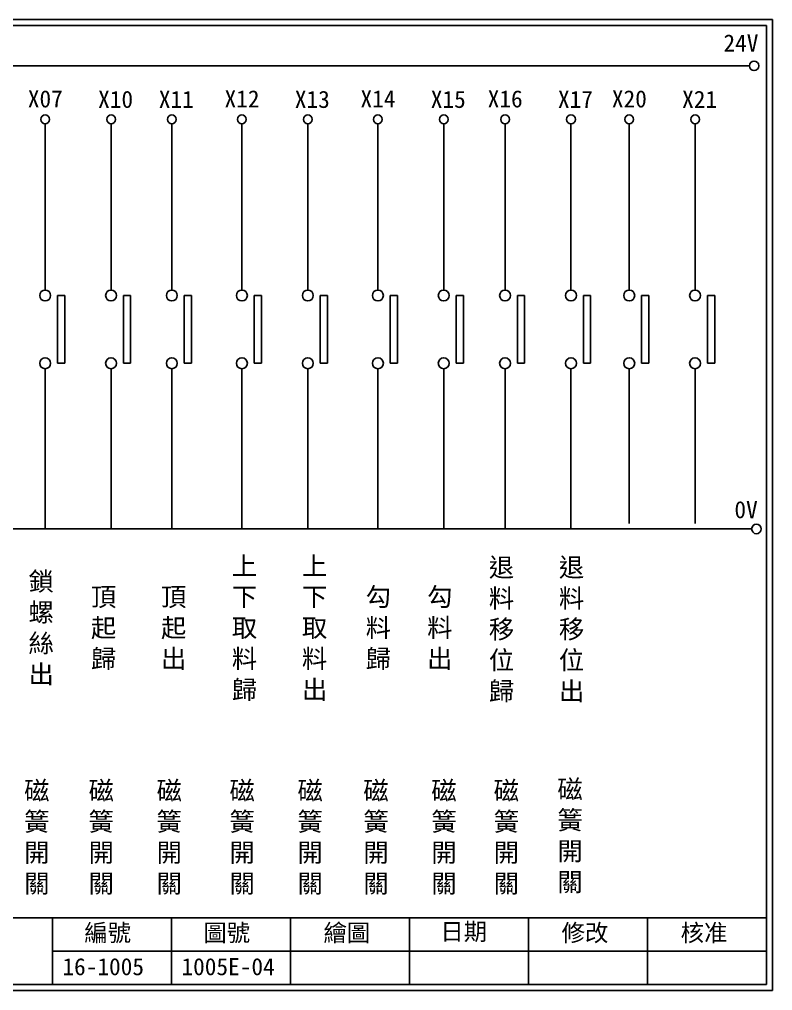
# Model space of a CAD drawing. Extents: x 275 to 562, y 265 to 469.
# Drawn here: x 403.7 to 561.9, y 264.9 to 468.9 of the extents above; entities that cross this region are included whole.
import ezdxf

# ---------------------------------------------------------------- set-up
doc = ezdxf.new("R2010")
doc.units = 0
doc.layers.get('0').update_dxf_attribs({"linetype": 'CONTINUOUS'})
doc.layers.add('圖框層', color=7, linetype='CONTINUOUS')
doc.layers.add('標尺寸層', color=3, linetype='CONTINUOUS')
doc.styles.add('CNS', font='romanc.shx', dxfattribs={"bigfont": 'chineset.shx'})
doc.styles.add('STSL', font='kaiu.ttf')

msp = doc.modelspace()

# ---------------------------------------------------------------- linework, layer by layer
for p, q in [((413.25, 410.93), (411.75, 410.93)), ((427.09, 410.93), (425.59, 410.93)), ((439.85, 410.93), (438.35, 410.93)), ((454.56, 410.93), (453.06, 410.93)), ((468.4, 410.93), (466.9, 410.93)), ((483.12, 410.93), (481.61, 410.93)), ((496.96, 410.93), (495.46, 410.93)), ((509.83, 410.93), (508.32, 410.93)), ((523.67, 410.93), (522.17, 410.93)), ((535.9, 410.93), (534.39, 410.93)), ((549.74, 410.93), (548.24, 410.93)), ((413.25, 396.7), (411.75, 396.7)), ((427.09, 396.7), (425.59, 396.7)), ((439.85, 396.7), (438.35, 396.7)), ((454.56, 396.7), (453.06, 396.7)), ((468.4, 396.7), (466.9, 396.7)), ((483.12, 396.7), (481.61, 396.7)), ((496.96, 396.7), (495.46, 396.7)), ((509.83, 396.7), (508.32, 396.7)), ((523.67, 396.7), (522.17, 396.7)), ((535.9, 396.7), (534.39, 396.7)), ((549.74, 396.7), (548.24, 396.7))]:
    msp.add_line(p, q)
for centre in [(558.02, 459.17), (558.5, 361.9)]:
    msp.add_circle(centre, 1)
at = {"layer": '圖框層', "color": 7}
for p, q in [((561.9, 468.91), (274.9, 468.91)), ((560.65, 467.66), (276.15, 467.66)), ((560.65, 266.2), (560.65, 467.66)), ((561.9, 264.95), (561.9, 468.91)), ((276.15, 280.2), (560.65, 280.2)), ((410.65, 266.2), (410.65, 280.2)), ((435.65, 266.2), (435.65, 280.2)), ((460.65, 266.2), (460.65, 280.2)), ((485.65, 266.2), (485.65, 280.2)), ((510.65, 266.2), (510.65, 280.2)), ((535.65, 266.2), (535.65, 280.2)), ((410.65, 273.2), (560.65, 273.2)), ((276.15, 266.2), (560.65, 266.2)), ((274.9, 264.95), (561.9, 264.95))]:
    msp.add_line(p, q, dxfattribs=at)
at = {"layer": '標尺寸層', "color": 7}
for p, q in [((279.42, 459.17), (557.02, 459.17)), ((409.14, 447.01), (409.14, 412.08)), ((422.99, 447.01), (422.99, 412.08)), ((435.74, 447.01), (435.74, 412.08)), ((450.45, 447.01), (450.45, 412.08)), ((464.3, 447.01), (464.3, 412.08)), ((479.01, 447.01), (479.01, 412.08)), ((492.85, 447.01), (492.85, 412.08)), ((505.72, 447.01), (505.72, 412.08)), ((519.56, 447.01), (519.56, 412.08)), ((531.79, 447.01), (531.79, 412.08)), ((545.63, 447.01), (545.63, 412.08)), ((411.75, 396.7), (411.75, 410.93)), ((413.25, 396.7), (413.25, 410.93)), ((425.59, 396.7), (425.59, 410.93)), ((427.09, 396.7), (427.09, 410.93)), ((438.35, 396.7), (438.35, 410.93)), ((439.85, 396.7), (439.85, 410.93)), ((453.06, 396.7), (453.06, 410.93)), ((454.56, 396.7), (454.56, 410.93)), ((466.9, 396.7), (466.9, 410.93)), ((468.4, 396.7), (468.4, 410.93)), ((481.61, 396.7), (481.61, 410.93)), ((483.12, 396.7), (483.12, 410.93)), ((495.46, 396.7), (495.46, 410.93)), ((496.96, 396.7), (496.96, 410.93)), ((508.32, 396.7), (508.32, 410.93)), ((509.83, 396.7), (509.83, 410.93)), ((522.17, 396.7), (522.17, 410.93)), ((523.67, 396.7), (523.67, 410.93)), ((534.39, 396.7), (534.39, 410.93)), ((535.9, 396.7), (535.9, 410.93)), ((548.24, 396.7), (548.24, 410.93)), ((549.74, 396.7), (549.74, 410.93)), ((409.14, 395.56), (409.14, 363.05)), ((409.14, 395.55), (409.14, 363.05)), ((422.99, 395.56), (422.99, 363.05)), ((422.99, 395.55), (422.99, 363.05)), ((435.74, 395.56), (435.74, 363.05)), ((435.74, 395.55), (435.74, 363.05)), ((450.45, 395.56), (450.45, 363.05)), ((450.45, 395.55), (450.45, 363.05)), ((464.3, 395.56), (464.3, 363.05)), ((464.3, 395.55), (464.3, 363.05)), ((479.01, 395.56), (479.01, 363.05)), ((479.01, 395.55), (479.01, 363.05)), ((492.85, 395.56), (492.85, 363.05)), ((492.85, 395.55), (492.85, 363.05)), ((505.72, 395.56), (505.72, 363.05)), ((505.72, 395.55), (505.72, 363.05)), ((519.56, 395.56), (519.56, 363.05)), ((519.56, 395.55), (519.56, 363.05)), ((531.79, 395.56), (531.79, 363.05)), ((531.79, 395.55), (531.79, 363.05)), ((545.63, 395.56), (545.63, 363.05)), ((545.63, 395.55), (545.63, 363.05)), ((279.63, 361.9), (557.5, 361.9))]:
    msp.add_line(p, q, dxfattribs=at)
at = {"layer": '標尺寸層', "color": 0}
for p, q in [((409.14, 363.05), (409.14, 361.9)), ((422.99, 363.05), (422.99, 361.9)), ((435.74, 363.05), (435.74, 361.9)), ((450.45, 363.05), (450.45, 361.9)), ((464.3, 363.05), (464.3, 361.9)), ((479.01, 363.05), (479.01, 361.9)), ((492.85, 363.05), (492.85, 361.9)), ((505.72, 363.05), (505.72, 361.9)), ((519.56, 363.05), (519.56, 361.9))]:
    msp.add_line(p, q, dxfattribs=at)
at = {"layer": '標尺寸層', "color": 7}
for centre, radius in [((409.14, 447.93), 0.92), ((422.99, 447.93), 0.92), ((422.99, 447.93), 0.92), ((435.74, 447.93), 0.92), ((435.74, 447.93), 0.92), ((450.45, 447.93), 0.92), ((464.3, 447.93), 0.92), ((464.3, 447.93), 0.92), ((479.01, 447.93), 0.92), ((492.85, 447.93), 0.92), ((492.85, 447.93), 0.92), ((505.72, 447.93), 0.92), ((519.56, 447.93), 0.92), ((519.56, 447.93), 0.92), ((531.79, 447.93), 0.92), ((545.63, 447.93), 0.92), ((545.63, 447.93), 0.92), ((409.14, 410.93), 1.15), ((422.99, 410.93), 1.15), ((435.74, 410.93), 1.15), ((450.45, 410.93), 1.15), ((464.3, 410.93), 1.15), ((479.01, 410.93), 1.15), ((492.85, 410.93), 1.15), ((505.72, 410.93), 1.15), ((519.56, 410.93), 1.15), ((531.79, 410.93), 1.15), ((545.63, 410.93), 1.15), ((409.14, 396.7), 1.15), ((422.99, 396.7), 1.15), ((435.74, 396.7), 1.15), ((450.45, 396.7), 1.15), ((464.3, 396.7), 1.15), ((479.01, 396.7), 1.15), ((492.85, 396.7), 1.15), ((505.72, 396.7), 1.15), ((519.56, 396.7), 1.15), ((531.79, 396.7), 1.15), ((545.63, 396.7), 1.15)]:
    msp.add_circle(centre, radius, dxfattribs=at)

# ---------------------------------------------------------------- texts
at = {"layer": '圖框層', "color": 4, "style": 'STSL'}
for s, p in [('24V', (551.58, 462.16)), ('X07', (405.5, 450.43)), ('X10', (420.26, 450.33)), ('X11', (433.01, 450.33)), ('X12', (446.81, 450.43)), ('X13', (461.57, 450.33)), ('X14', (475.36, 450.43)), ('X15', (490.12, 450.33)), ('X16', (502.07, 450.43)), ('X17', (516.83, 450.33)), ('X20', (528.15, 450.43)), ('X21', (542.9, 450.33)), ('0V', (553.88, 364.15)), ('繪圖', (467.59, 275.29)), ('日期', (492.12, 275.53)), ('編號', (417.36, 275.28)), ('圖號', (442.36, 275.28)), ('修改', (517.59, 275.29)), ('核准', (542.59, 275.29)), ('16-1005', (412.76, 268.17)), ('1005E-04', (437.76, 268.17))]:
    msp.add_text(s, height=3.6, dxfattribs=at).set_placement(p)
at = {"layer": '標尺寸層', "color": 7, "char_height": 3.9, "width": 4.9608, "attachment_point": 5, "style": 'CNS'}
for s, insert in [('{\\fDFKai-SB|b0|i0|c136|p65;上下取料歸}', (451, 340.93)), ('{\\fDFKai-SB|b0|i0|c136|p65;上下取料出}', (465.72, 340.93)), ('{\\fDFKai-SB|b0|i0|c136|p65;退料移位歸}', (504.98, 340.63)), ('{\\fDFKai-SB|b0|i0|c136|p65;退料移位出}', (519.69, 340.63)), ('{\\fDFKai-SB|b0|i0|c136|p65;鎖螺絲出}', (408.31, 340.93)), ('{\\fDFKai-SB|b0|i0|c136|p65;頂起歸}', (421.41, 340.93)), ('{\\fDFKai-SB|b0|i0|c136|p65;頂起\\P出}', (436.13, 340.93)), ('{\\fDFKai-SB|b0|i0|c136|p65;勾料歸}', (479.11, 340.93)), ('{\\fDFKai-SB|b0|i0|c136|p65;勾料\\P出}', (492.02, 340.93)), ('{\\fDFKai-SB|b0|i0|c136|p65;磁簧開關}', (407.39, 296.98)), ('{\\fDFKai-SB|b0|i0|c136|p65;磁簧開關}', (420.92, 296.98)), ('{\\fDFKai-SB|b0|i0|c136|p65;磁簧開關}', (435.2, 296.98)), ('{\\fDFKai-SB|b0|i0|c136|p65;磁簧開關}', (450.51, 296.98)), ('{\\fDFKai-SB|b0|i0|c136|p65;磁簧開關}', (464.79, 296.98)), ('{\\fDFKai-SB|b0|i0|c136|p65;磁簧開關}', (478.62, 296.98)), ('{\\fDFKai-SB|b0|i0|c136|p65;磁簧開關}', (492.9, 296.98)), ('{\\fDFKai-SB|b0|i0|c136|p65;磁簧開關}', (505.99, 296.98)), ('{\\fDFKai-SB|b0|i0|c136|p65;磁簧開關}', (519.37, 297.28))]:
    msp.add_mtext(s, dxfattribs=dict(at, insert=insert))

doc.saveas('drawing.dxf')
